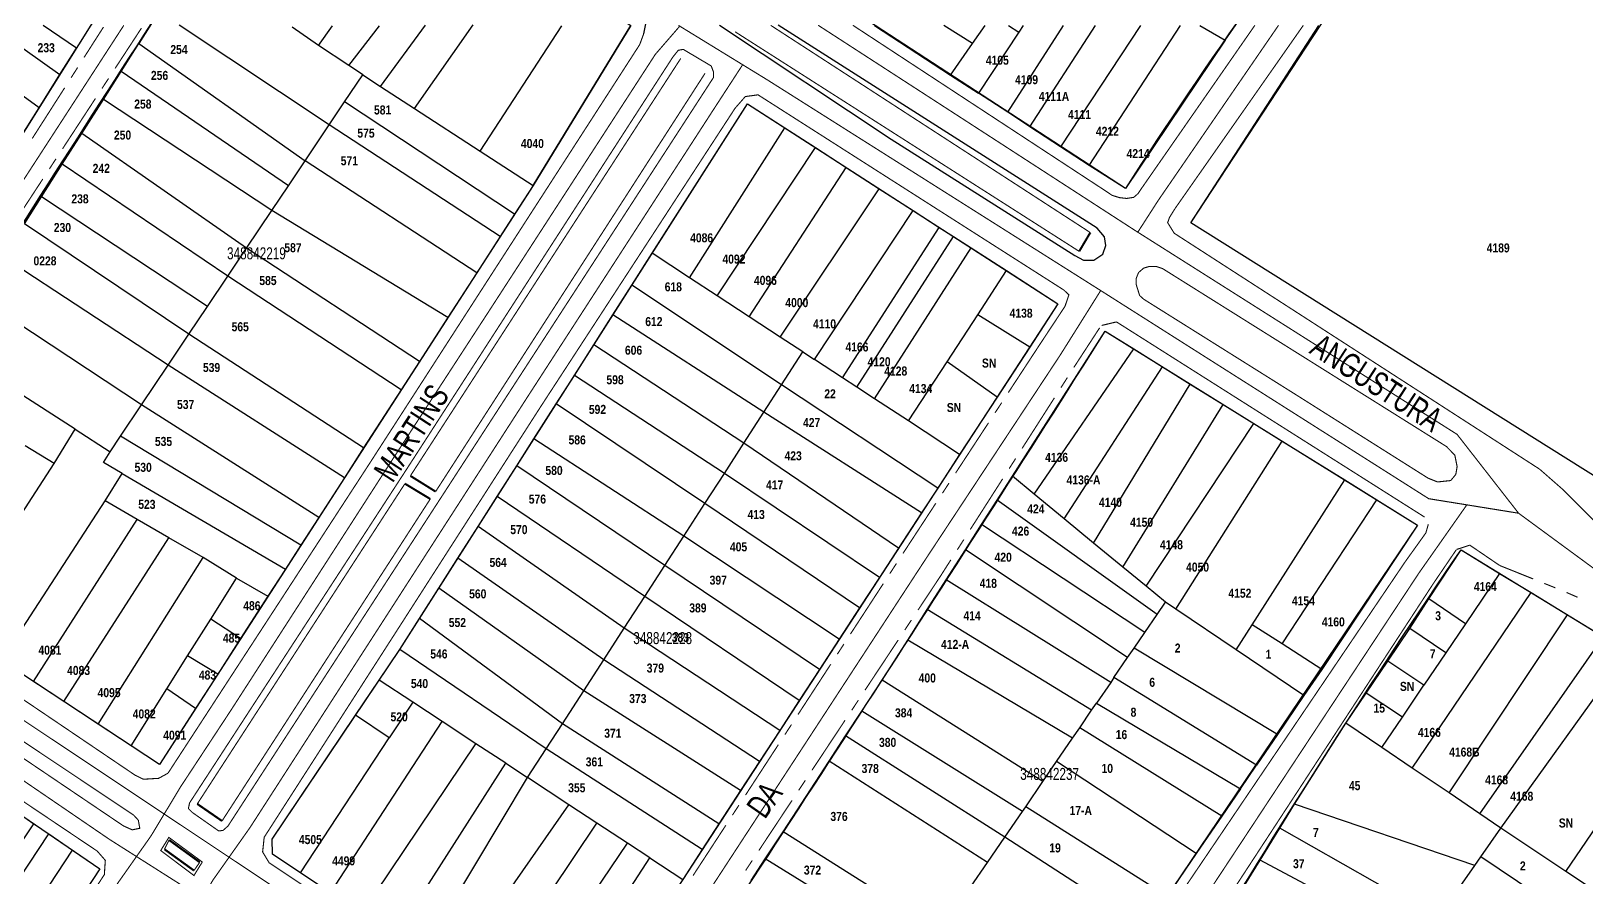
# Model space of a CAD drawing. Extents: x 203136 to 205923, y 4839890 to 4842982.
# Drawn here: x 205261.9 to 205520.8, y 4840907.6 to 4841048.4 of the extents above; entities that cross this region are included whole.
import ezdxf
from ezdxf.enums import TextEntityAlignment as Align

# ---------------------------------------------------------------- set-up
doc = ezdxf.new("R2010")
doc.units = 0
doc.header["$LTSCALE"] = 1.5
doc.header["$MEASUREMENT"] = 0
doc.linetypes.add('TRACO_13', pattern=[8, 5, -1, 1, -1])
doc.linetypes.add('TRACO_25', pattern=[8, 3, -1, 1, -1, 1, -1])
for name, color, linetype in [('CD_MALHA_LOTES', 40, 'CONTINUOUS'), ('CD_TXT_QUADRA', 7, 'CONTINUOUS'), ('HD-CANAIS', 7, 'CONTINUOUS'), ('RU-QUADRAS', 210, 'CONTINUOUS'), ('SV-EIXO-RUA-N-PAV', 6, 'CONTINUOUS'), ('SV-EIXO-RUA-PAV', 20, 'CONTINUOUS'), ('SV-PONTE-BUEIRO', 249, 'CONTINUOUS'), ('SV-RUA-NAO-PAV-S-GUIA-C-GUIA', 7, 'CONTINUOUS'), ('SV-RUA-PAVIM-S-GUIA-C-GUIA', 7, 'CONTINUOUS'), ('SV-TXT-RUA-N-PAV-S-GUIA-C-GUIA', 7, 'CONTINUOUS'), ('SV-TXT-RUA-PAV-S-GUIA-C-GUIA', 7, 'CONTINUOUS'), ('Th_NmrPort', 1, 'CONTINUOUS')]:
    doc.layers.add(name, color=color, linetype=linetype)
doc.styles.add('ARIAL', font='ARIAL.TTF')
doc.styles.get("Standard").update_dxf_attribs({"font": 'swisscbo.ttf'})

msp = doc.modelspace()

# ---------------------------------------------------------------- linework, layer by layer
at = {"layer": 'CD_MALHA_LOTES', "linetype": 'Continuous'}
for p, q in [((205460.72, 4841046.85), (205464.72, 4841052.69)), ((205283.28, 4841051.73), (205279.82, 4841046.32)), ((205345.47, 4841022.66), (205361.76, 4841049.33))]:
    msp.add_line(p, q, dxfattribs=at)
at = {"layer": 'CD_MALHA_LOTES', "linetype": 'Continuous', "flags": 128}
for points in [[(205263.21, 4841035.59), (205244.35, 4841049.31)], [(205255.09, 4841049.37), (205266.68, 4841041.13)], [(205269.45, 4841045.55), (205263.88, 4841049.31)], [(205311.51, 4841032.75), (205286.54, 4841049.37)], [(205309.76, 4841046), (205305.333632, 4841049.059967)], [(205309.76, 4841046), (205312.06, 4841049.28)], [(205314.77, 4841042.67), (205319.91, 4841049.28)], [(205320.07, 4841039.18), (205327.56, 4841049.37)], [(205325.72, 4841035.51), (205335.47, 4841049.44)], [(205336.67, 4841028.38), (205350.24, 4841049.28)], [(205402.31, 4841049.33), (205414.99, 4841041.06)], [(205418.61, 4841046.29), (205413.83, 4841049.33)], [(205418.61, 4841046.29), (205420.72, 4841049.33)], [(205426.34, 4841048.21), (205419.65, 4841038.02)], [(205424.5, 4841034.86), (205433.8, 4841049.31)], [(205424.64, 4841049.33), (205426.34, 4841048.21)], [(205427.07, 4841049.33), (205426.34, 4841048.21)], [(205428.2, 4841032.44), (205439.12, 4841049.33)], [(205446.6, 4841049.33), (205433.28, 4841029.13)], [(205438.04, 4841026.02), (205453.28, 4841049.33)], [(205533.97, 4840966.91), (205454.99, 4841016.44), (205476.3, 4841049.33)], [(205456.48, 4841049.33), (205460.72, 4841046.85)], [(205266.68, 4841041.13), (205269.45, 4841045.55)], [(205276.87, 4841041.66), (205279.82, 4841046.32)], [(205279.82, 4841046.32), (205307.52, 4841026.8)], [(205314.77, 4841042.67), (205309.76, 4841046)], [(205414.99, 4841041.06), (205418.61, 4841046.29)], [(205460.72, 4841046.85), (205444.08, 4841022.16)], [(205314.91, 4841042.57), (205314.77, 4841042.67)], [(205317.11, 4841041.11), (205314.91, 4841042.57)], [(205263.21, 4841035.59), (205266.68, 4841041.13)], [(205273.92, 4841037), (205276.87, 4841041.66)], [(205304.72, 4841022.62), (205276.87, 4841041.66)], [(205314.07, 4841036.58), (205317.11, 4841041.11)], [(205317.11, 4841041.11), (205320.07, 4841039.18)], [(205414.99, 4841041.06), (205419.65, 4841038.02)], [(205320.07, 4841039.18), (205325.72, 4841035.51)], [(205424.5, 4841034.86), (205419.65, 4841038.02)], [(205260.14, 4841030.69), (205263.21, 4841035.59)], [(205270.32, 4841031.32), (205273.92, 4841037)], [(205301.98, 4841018.52), (205273.92, 4841037)], [(205311.51, 4841032.75), (205314.07, 4841036.58)], [(205342.4, 4841017.9), (205314.07, 4841036.58)], [(205325.72, 4841035.51), (205336.67, 4841028.38)], [(205365.3, 4841011.41), (205381.15, 4841036.28)], [(205381.15, 4841036.28), (205387.38, 4841032.27)], [(205428.2, 4841032.44), (205424.5, 4841034.86)], [(205307.52, 4841026.8), (205311.51, 4841032.75)], [(205340, 4841014.19), (205311.51, 4841032.75)], [(205371.53, 4841007.32), (205387.38, 4841032.27)], [(205387.38, 4841032.27), (205392.47, 4841028.99)], [(205433.28, 4841029.13), (205428.2, 4841032.44)], [(205267.08, 4841026.2), (205270.32, 4841031.32)], [(205297.78, 4841012.26), (205270.32, 4841031.32)], [(205304.72, 4841022.62), (205307.52, 4841026.8)], [(205336.09, 4841008.13), (205307.52, 4841026.8)], [(205336.67, 4841028.38), (205345.47, 4841022.66)], [(205376.1, 4841004.33), (205392.47, 4841028.99)], [(205392.47, 4841028.99), (205397.62, 4841025.67)], [(205438.04, 4841026.02), (205433.28, 4841029.13)], [(205263.65, 4841020.79), (205267.08, 4841026.2)], [(205294.67, 4841007.61), (205267.08, 4841026.2)], [(205381.46, 4841000.82), (205397.62, 4841025.67)], [(205397.62, 4841025.67), (205403.11, 4841022.13)], [(205444.08, 4841022.16), (205438.04, 4841026.02)], [(205301.98, 4841018.52), (205304.72, 4841022.62)], [(205345.47, 4841022.66), (205342.4, 4841017.9)], [(205386.61, 4840997.45), (205403.11, 4841022.13)], [(205403.11, 4841022.13), (205408.75, 4841018.5)], [(205260.82, 4841016.32), (205263.65, 4841020.79)], [(205291.25, 4841002.51), (205263.65, 4841020.79)], [(205297.78, 4841012.26), (205301.98, 4841018.52)], [(205331.3, 4841000.72), (205301.98, 4841018.52)], [(205342.4, 4841017.9), (205340, 4841014.19)], [(205392.33, 4840993.71), (205408.75, 4841018.5)], [(205408.75, 4841018.5), (205413.09, 4841015.7)], [(205288.18, 4840997.92), (205260.82, 4841016.32)], [(205340, 4841014.19), (205336.09, 4841008.13)], [(205396.99, 4840990.66), (205413.09, 4841015.7)], [(205399.35, 4840989.11), (205415.46, 4841014.18)], [(205413.09, 4841015.7), (205415.46, 4841014.18)], [(205415.46, 4841014.18), (205418.39, 4841012.29)], [(205294.67, 4841007.61), (205297.78, 4841012.26)], [(205326.57, 4840993.39), (205297.78, 4841012.26)], [(205361.9, 4841006.06), (205365.3, 4841011.41)], [(205371.53, 4841007.32), (205365.3, 4841011.41)], [(205402.32, 4840987.17), (205418.39, 4841012.29)], [(205418.39, 4841012.29), (205424.28, 4841008.5)], [(205284.71, 4840992.74), (205257.29, 4841010.74)], [(205291.25, 4841002.51), (205294.67, 4841007.61)], [(205323.53, 4840988.68), (205294.67, 4841007.61)], [(205336.09, 4841008.13), (205331.3, 4841000.72)], [(205376.1, 4841004.33), (205371.53, 4841007.32)], [(205419.5, 4841001.17), (205424.28, 4841008.5)], [(205424.28, 4841008.5), (205432.85, 4841002.98)], [(205280.29, 4840986.14), (205253.07, 4841004.08)], [(205358.76, 4841001.14), (205361.9, 4841006.06)], [(205386.85, 4840989.5), (205361.9, 4841006.06)], [(205381.46, 4841000.82), (205376.1, 4841004.33)], [(205288.18, 4840997.92), (205291.25, 4841002.51)], [(205355.6, 4840996.18), (205358.76, 4841001.14)], [(205383.9, 4840984.94), (205358.76, 4841001.14)], [(205414.39, 4840993.34), (205419.5, 4841001.17)], [(205428.15, 4840995.77), (205419.5, 4841001.17)], [(205432.85, 4841002.98), (205428.15, 4840995.77)], [(205331.3, 4841000.72), (205326.57, 4840993.39)], [(205386.61, 4840997.45), (205381.46, 4841000.82)], [(205425.29, 4840974.28), (205440.74, 4840998.43)], [(205440.74, 4840998.43), (205445.51, 4840995.46)], [(205269.22, 4840982.11), (205247.85, 4840995.84)], [(205284.71, 4840992.74), (205288.18, 4840997.92)], [(205317.26, 4840978.98), (205288.18, 4840997.92)], [(205352.34, 4840991.07), (205355.6, 4840996.18)], [(205380.58, 4840979.8), (205355.6, 4840996.18)], [(205390.39, 4840994.97), (205386.61, 4840997.45)], [(205428.15, 4840995.77), (205422.71, 4840987.44)], [(205326.57, 4840993.39), (205323.53, 4840988.68)], [(205386.85, 4840989.5), (205390.39, 4840994.97)], [(205390.39, 4840994.97), (205392.33, 4840993.71)], [(205396.99, 4840990.66), (205392.33, 4840993.71)], [(205407.96, 4840983.48), (205414.39, 4840993.34)], [(205422.71, 4840987.44), (205414.39, 4840993.34)], [(205428.88, 4840971.32), (205445.51, 4840995.46)], [(205445.51, 4840995.46), (205450.25, 4840992.51)], [(205280.29, 4840986.14), (205284.71, 4840992.74)], [(205314.05, 4840974), (205284.71, 4840992.74)], [(205349.32, 4840986.32), (205352.34, 4840991.07)], [(205377.31, 4840974.74), (205352.34, 4840991.07)], [(205399.35, 4840989.11), (205396.99, 4840990.66)], [(205433.88, 4840967.21), (205450.25, 4840992.51)], [(205450.25, 4840992.51), (205454.89, 4840989.63)], [(205323.53, 4840988.68), (205317.26, 4840978.98)], [(205383.9, 4840984.94), (205386.85, 4840989.5)], [(205412.85, 4840972.32), (205386.85, 4840989.5)], [(205402.32, 4840987.17), (205399.35, 4840989.11)], [(205438.79, 4840963.16), (205454.89, 4840989.63)], [(205454.89, 4840989.63), (205460.34, 4840986.24)], [(205276.8, 4840980.93), (205280.29, 4840986.14)], [(205309.78, 4840967.39), (205280.29, 4840986.14)], [(205345.6, 4840980.48), (205349.32, 4840986.32)], [(205374.08, 4840969.75), (205349.32, 4840986.32)], [(205407.96, 4840983.48), (205402.32, 4840987.17)], [(205422.71, 4840987.44), (205416.48, 4840977.89)], [(205443.67, 4840959.14), (205460.34, 4840986.24)], [(205460.34, 4840986.24), (205465.44, 4840983.07)], [(205380.58, 4840979.8), (205383.9, 4840984.94)], [(205410.14, 4840968.17), (205383.9, 4840984.94)], [(205416.48, 4840977.89), (205407.96, 4840983.48)], [(205447.53, 4840955.97), (205465.44, 4840983.07)], [(205465.44, 4840983.07), (205470.2, 4840980.12)], [(205265.73, 4840976.4), (205269.22, 4840982.11)], [(205269.22, 4840982.11), (205275.07, 4840978.35)], [(205275.07, 4840978.35), (205276.8, 4840980.93)], [(205306.82, 4840962.81), (205276.8, 4840980.93)], [(205342.76, 4840976.03), (205345.6, 4840980.48)], [(205370.54, 4840964.28), (205345.6, 4840980.48)], [(205265.73, 4840976.4), (205260.9, 4840979.34)], [(205273.93, 4840976.59), (205275.07, 4840978.35)], [(205317.26, 4840978.98), (205314.05, 4840974)], [(205377.31, 4840974.74), (205380.58, 4840979.8)], [(205406.31, 4840962.29), (205380.58, 4840979.8)], [(205416.48, 4840977.89), (205412.85, 4840972.32)], [(205452.5, 4840952.13), (205470.2, 4840980.12)], [(205470.2, 4840980.12), (205480.59, 4840973.66)], [(205248.2, 4840949.36), (205265.73, 4840976.4)], [(205277.04, 4840974.76), (205273.93, 4840976.59)], [(205339.5, 4840970.9), (205342.76, 4840976.03)], [(205367.41, 4840959.44), (205342.76, 4840976.03)], [(205274.25, 4840970.2), (205277.04, 4840974.76)], [(205277.04, 4840974.76), (205304.23, 4840958.79)], [(205314.05, 4840974), (205309.78, 4840967.39)], [(205374.08, 4840969.75), (205377.31, 4840974.74)], [(205403.14, 4840957.44), (205377.31, 4840974.74)], [(205422.74, 4840970.29), (205425.29, 4840974.28)], [(205428.88, 4840971.32), (205425.29, 4840974.28)], [(205465.17, 4840949.56), (205480.59, 4840973.66)], [(205480.59, 4840973.66), (205485.92, 4840970.34)], [(205256.94, 4840943.61), (205274.25, 4840970.2)], [(205279.56, 4840967.07), (205274.25, 4840970.2)], [(205336.32, 4840965.91), (205339.5, 4840970.9)], [(205364.07, 4840954.28), (205339.5, 4840970.9)], [(205412.85, 4840972.32), (205410.14, 4840968.17)], [(205420.13, 4840966.22), (205422.74, 4840970.29)], [(205449.38, 4840951.27), (205422.74, 4840970.29)], [(205433.88, 4840967.21), (205428.88, 4840971.32)], [(205470.17, 4840946.36), (205485.92, 4840970.34)], [(205485.92, 4840970.34), (205492.7, 4840966.13)], [(205309.78, 4840967.39), (205306.82, 4840962.81)], [(205370.54, 4840964.28), (205374.08, 4840969.75)], [(205399.82, 4840952.35), (205374.08, 4840969.75)], [(205410.14, 4840968.17), (205406.31, 4840962.29)], [(205262.28, 4840940.1), (205279.56, 4840967.07)], [(205284.85, 4840964.03), (205279.56, 4840967.07)], [(205332.95, 4840960.63), (205336.32, 4840965.91)], [(205360.63, 4840948.96), (205336.32, 4840965.91)], [(205417.45, 4840962.02), (205420.13, 4840966.22)], [(205447.31, 4840948.25), (205420.13, 4840966.22)], [(205438.79, 4840963.16), (205433.88, 4840967.21)], [(205492.7, 4840966.13), (205476.77, 4840942.12)], [(205267.33, 4840936.78), (205284.85, 4840964.03)], [(205290.56, 4840960.75), (205284.85, 4840964.03)], [(205306.82, 4840962.81), (205304.23, 4840958.79)], [(205367.41, 4840959.44), (205370.54, 4840964.28)], [(205396.45, 4840947.18), (205370.54, 4840964.28)], [(205406.31, 4840962.29), (205403.14, 4840957.44)], [(205443.67, 4840959.14), (205438.79, 4840963.16)], [(205273.06, 4840933.01), (205290.56, 4840960.75)], [(205296.09, 4840957.32), (205290.56, 4840960.75)], [(205329.76, 4840955.62), (205332.95, 4840960.63)], [(205357.25, 4840943.74), (205332.95, 4840960.63)], [(205414.27, 4840957.04), (205417.45, 4840962.02)], [(205444.46, 4840944.08), (205417.45, 4840962.02)], [(205494.6, 4840953.86), (205499.97, 4840962.01)], [(205499.97, 4840962.01), (205506.36, 4840958.11)], [(205291.8, 4840950.5), (205296.09, 4840957.32)], [(205296.09, 4840957.32), (205301.32, 4840954.29)], [(205304.23, 4840958.79), (205301.32, 4840954.29)], [(205364.07, 4840954.28), (205367.41, 4840959.44)], [(205393.13, 4840942.09), (205367.41, 4840959.44)], [(205403.14, 4840957.44), (205399.82, 4840952.35)], [(205411.09, 4840952.07), (205414.27, 4840957.04)], [(205441.64, 4840939.96), (205414.27, 4840957.04)], [(205447.53, 4840955.97), (205443.67, 4840959.14)], [(205506.36, 4840958.11), (205500.7, 4840949.73)], [(205506.36, 4840958.11), (205511.63, 4840954.9)], [(205326.58, 4840950.62), (205329.76, 4840955.62)], [(205353.89, 4840938.55), (205329.76, 4840955.62)], [(205450.77, 4840953.3), (205447.53, 4840955.97)], [(205491.85, 4840925.7), (205511.63, 4840954.9)], [(205511.63, 4840954.9), (205517.69, 4840951.2)], [(205301.32, 4840954.29), (205296.78, 4840947.25)], [(205360.63, 4840948.96), (205364.07, 4840954.28)], [(205389.77, 4840936.94), (205364.07, 4840954.28)], [(205399.82, 4840952.35), (205396.45, 4840947.18)], [(205407.84, 4840947.01), (205411.09, 4840952.07)], [(205438.46, 4840935.31), (205411.09, 4840952.07)], [(205449.38, 4840951.27), (205450.77, 4840953.3)], [(205452.5, 4840952.13), (205450.77, 4840953.3)], [(205462.5, 4840945.38), (205452.5, 4840952.13)], [(205491.42, 4840948.93), (205494.6, 4840953.86)], [(205500.7, 4840949.73), (205494.6, 4840953.86)], [(205287.95, 4840944.38), (205291.8, 4840950.5)], [(205296.78, 4840947.25), (205291.8, 4840950.5)], [(205323.28, 4840945.44), (205326.58, 4840950.62)], [(205350.36, 4840933.09), (205326.58, 4840950.62)], [(205447.31, 4840948.25), (205449.38, 4840951.27)], [(205462.5, 4840945.38), (205465.17, 4840949.56)], [(205470.17, 4840946.36), (205465.17, 4840949.56)], [(205500.7, 4840949.73), (205497.44, 4840944.89)], [(205497.96, 4840921.55), (205517.69, 4840951.2)], [(205517.69, 4840951.2), (205523.7, 4840947.54)], [(205296.78, 4840947.25), (205292.96, 4840941.35)], [(205357.25, 4840943.74), (205360.63, 4840948.96)], [(205386.54, 4840931.97), (205360.63, 4840948.96)], [(205396.45, 4840947.18), (205393.13, 4840942.09)], [(205403.59, 4840940.35), (205407.84, 4840947.01)], [(205435.28, 4840930.66), (205407.84, 4840947.01)], [(205445.54, 4840945.66), (205447.31, 4840948.25)], [(205487.77, 4840943.5), (205491.42, 4840948.93)], [(205497.44, 4840944.89), (205491.42, 4840948.93)], [(205503.07, 4840918.08), (205523.7, 4840947.54)], [(205284.48, 4840938.87), (205287.95, 4840944.38)], [(205292.96, 4840941.35), (205287.95, 4840944.38)], [(205319.83, 4840940.32), (205323.28, 4840945.44)], [(205347.64, 4840928.88), (205323.28, 4840945.44)], [(205442.18, 4840940.75), (205444.46, 4840944.08)], [(205444.46, 4840944.08), (205445.54, 4840945.66)], [(205469.38, 4840931.27), (205445.54, 4840945.66)], [(205473.79, 4840937.76), (205462.5, 4840945.38)], [(205476.77, 4840942.12), (205470.17, 4840946.36)], [(205497.44, 4840944.89), (205493.79, 4840939.49)], [(205506.58, 4840915.7), (205527.72, 4840945.09)], [(205262.28, 4840940.1), (205256.94, 4840943.61)], [(205353.89, 4840938.55), (205357.25, 4840943.74)], [(205383.17, 4840926.8), (205357.25, 4840943.74)], [(205393.13, 4840942.09), (205389.77, 4840936.94)], [(205476.77, 4840942.12), (205473.79, 4840937.76)], [(205484.17, 4840938.14), (205487.77, 4840943.5)], [(205493.79, 4840939.49), (205487.77, 4840943.5)], [(205267.33, 4840936.78), (205262.28, 4840940.1)], [(205278.53, 4840929.41), (205284.48, 4840938.87)], [(205289.28, 4840935.64), (205284.48, 4840938.87)], [(205292.96, 4840941.35), (205289.28, 4840935.64)], [(205315.92, 4840934.49), (205319.83, 4840940.32)], [(205325.42, 4840936.65), (205319.83, 4840940.32)], [(205400.21, 4840935.19), (205403.59, 4840940.35)], [(205430.34, 4840923.44), (205403.59, 4840940.35)], [(205441.64, 4840939.96), (205439.29, 4840936.53)], [(205442.18, 4840940.75), (205441.64, 4840939.96)], [(205465.91, 4840926.18), (205442.18, 4840940.75)], [(205490.21, 4840934.19), (205493.79, 4840939.49)], [(205517.43, 4840908.48), (205538.06, 4840938.78)], [(205273.06, 4840933.01), (205267.33, 4840936.78)], [(205325.42, 4840936.65), (205321.52, 4840930.71)], [(205330.33, 4840933.43), (205325.42, 4840936.65)], [(205350.36, 4840933.09), (205353.89, 4840938.55)], [(205380.02, 4840921.97), (205353.89, 4840938.55)], [(205389.77, 4840936.94), (205386.54, 4840931.97)], [(205438.46, 4840935.31), (205439.29, 4840936.53)], [(205439.29, 4840936.53), (205463.22, 4840922.24)], [(205473.79, 4840937.76), (205469.38, 4840931.27)], [(205480.8, 4840933.2), (205484.17, 4840938.14)], [(205490.21, 4840934.19), (205484.17, 4840938.14)], [(205289.28, 4840935.64), (205283.25, 4840926.31)], [(205302.04, 4840913.84), (205315.92, 4840934.49)], [(205321.52, 4840930.71), (205315.92, 4840934.49)], [(205397.5, 4840931.05), (205400.21, 4840935.19)], [(205426.95, 4840918.47), (205400.21, 4840935.19)], [(205436.47, 4840932.41), (205438.46, 4840935.31)], [(205486.79, 4840929.13), (205490.21, 4840934.19)], [(205278.53, 4840929.41), (205273.06, 4840933.01)], [(205311.75, 4840904.95), (205330.33, 4840933.43)], [(205335.92, 4840929.76), (205330.33, 4840933.43)], [(205347.64, 4840928.88), (205350.36, 4840933.09)], [(205376.4, 4840916.4), (205350.36, 4840933.09)], [(205386.54, 4840931.97), (205383.17, 4840926.8)], [(205394.77, 4840926.87), (205397.5, 4840931.05)], [(205424.02, 4840914.2), (205397.5, 4840931.05)], [(205435.28, 4840930.66), (205436.47, 4840932.41)], [(205460.14, 4840917.71), (205436.47, 4840932.41)], [(205469.38, 4840931.27), (205465.91, 4840926.18)], [(205472.22, 4840919.67), (205480.8, 4840933.2)], [(205486.79, 4840929.13), (205480.8, 4840933.2)], [(205283.25, 4840926.31), (205278.53, 4840929.41)], [(205306.76, 4840908.25), (205321.52, 4840930.71)], [(205316.96, 4840901.51), (205335.92, 4840929.76)], [(205340.91, 4840926.49), (205335.92, 4840929.76)], [(205344.55, 4840924.11), (205347.64, 4840928.88)], [(205373.62, 4840912.14), (205347.64, 4840928.88)], [(205432.62, 4840926.77), (205435.28, 4840930.66)], [(205491.85, 4840925.7), (205486.79, 4840929.13)], [(205322.57, 4840897.79), (205340.91, 4840926.49)], [(205340.91, 4840926.49), (205344.55, 4840924.11)], [(205383.17, 4840926.8), (205380.02, 4840921.97)], [(205387.08, 4840915.11), (205394.77, 4840926.87)], [(205421.13, 4840909.97), (205394.77, 4840926.87)], [(205430.34, 4840923.44), (205432.62, 4840926.77)], [(205455.88, 4840911.47), (205432.62, 4840926.77)], [(205463.22, 4840922.24), (205465.91, 4840926.18)], [(205326.99, 4840894.83), (205344.55, 4840924.11)], [(205351.43, 4840919.59), (205344.55, 4840924.11)], [(205427.49, 4840919.27), (205430.34, 4840923.44)], [(205497.96, 4840921.55), (205491.85, 4840925.7)], [(205380.02, 4840921.97), (205376.4, 4840916.4)], [(205463.22, 4840922.24), (205460.14, 4840917.71)], [(205503.07, 4840918.08), (205497.96, 4840921.55)], [(205259.38, 4840918.45), (205262.37, 4840916.41)], [(205331.9, 4840891.54), (205351.43, 4840919.59)], [(205356.07, 4840916.55), (205351.43, 4840919.59)], [(205424.02, 4840914.2), (205426.95, 4840918.47)], [(205426.95, 4840918.47), (205427.49, 4840919.27)], [(205451.06, 4840904.39), (205427.49, 4840919.27)], [(205469.77, 4840915.67), (205472.22, 4840919.67)], [(205502.25, 4840909.47), (205472.22, 4840919.67)], [(205506.58, 4840915.7), (205503.07, 4840918.08)], [(205246.21, 4840892.33), (205262.37, 4840916.41)], [(205262.37, 4840916.41), (205264.82, 4840914.73)], [(205337.02, 4840888.1), (205356.07, 4840916.55)], [(205361.18, 4840913.2), (205356.07, 4840916.55)], [(205376.4, 4840916.4), (205373.62, 4840912.14)], [(205460.14, 4840917.71), (205455.88, 4840911.47)], [(205466.5, 4840910.35), (205469.77, 4840915.67)], [(205496.18, 4840900.74), (205469.77, 4840915.67)], [(205503.27, 4840910.95), (205506.58, 4840915.7)], [(205517.43, 4840908.48), (205506.58, 4840915.7)], [(205251.78, 4840895.06), (205264.82, 4840914.73)], [(205264.82, 4840914.73), (205268.79, 4840912.02)], [(205302.06, 4840911.36), (205302.04, 4840913.84)], [(205341.99, 4840884.77), (205361.18, 4840913.2)], [(205364.93, 4840910.74), (205361.18, 4840913.2)], [(205384.11, 4840910.58), (205387.08, 4840915.11)], [(205413.31, 4840898.54), (205387.08, 4840915.11)], [(205421.13, 4840909.97), (205424.02, 4840914.2)], [(205447.42, 4840899.04), (205424.02, 4840914.2)], [(205255.99, 4840892.63), (205268.79, 4840912.02)], [(205268.79, 4840912.02), (205273.31, 4840908.94)], [(205306.76, 4840908.25), (205302.06, 4840911.36)], [(205346.22, 4840881.93), (205364.93, 4840910.74)], [(205364.93, 4840910.74), (205370.38, 4840907.17)], [(205373.62, 4840912.14), (205370.38, 4840907.17)], [(205381.76, 4840906.98), (205384.11, 4840910.58)], [(205410.42, 4840894.31), (205384.11, 4840910.58)], [(205455.88, 4840911.47), (205451.06, 4840904.39)], [(205463.21, 4840904.99), (205466.5, 4840910.35)], [(205493.04, 4840896.21), (205466.5, 4840910.35)], [(205502.25, 4840909.47), (205503.27, 4840910.95)], [(205527.84, 4840894.37), (205503.27, 4840910.95)], [(205273.31, 4840908.94), (205260.8, 4840889.85)], [(205311.75, 4840904.95), (205306.76, 4840908.25)], [(205418.32, 4840905.87), (205421.13, 4840909.97)], [(205499.81, 4840905.96), (205502.25, 4840909.47)], [(205522.68, 4840904.98), (205517.43, 4840908.48)]]:
    msp.add_lwpolyline(points, dxfattribs=at)
at = {"layer": 'HD-CANAIS', "linetype": 'Continuous', "const_width": 0.18}
for points in [[(205436.39, 4841011.71), (205379.11, 4841048.26)], [(205385.03, 4841049.34), (205438.24, 4841014.84)], [(205370.06, 4841043.84), (205325.04, 4840974.34)], [(205329.24, 4840971.72), (205374.09, 4841041.34)], [(205324.13, 4840973.04), (205289.56, 4840919.73)], [(205293.68, 4840916.89), (205328.35, 4840970.49)], [(205284.87, 4840913.72), (205284.09, 4840912.19)], [(205289.97, 4840910.02), (205289.01, 4840908.64)]]:
    msp.add_lwpolyline(points, dxfattribs=at)
at = {"layer": 'RU-QUADRAS', "color": 6, "linetype": 'Continuous'}
for points in [[(205387.02, 4841059.4), (205387, 4841060.47), (205411.89, 4841101.52, -0.0483845513), (205418.77, 4841122.66), (205418.08, 4841123.06), (205451.32, 4841189.64), (205472.57, 4841178.64), (205473.82, 4841181.36), (205479.13, 4841178.59), (205478.02, 4841176.26), (205496.99, 4841165.38), (205518.26, 4841150.38), (205524.3, 4841144.64), (205505.74, 4841113.81), (205506.93, 4841113.08), (205488.2, 4841084.32, 0.0230305017), (205444.08, 4841022.16)], [(205227.17, 4840963.2, -0.0077699788), (205305.73, 4841085.96), (205361.76, 4841049.33), (205345.47, 4841022.66), (205283.25, 4840926.31)], [(205360.51, 4840874.49, 0.0051041595), (205440.74, 4840998.43), (205492.7, 4840966.13), (205447.42, 4840899.04), (205409.48, 4840841.04)], [(205417.8, 4840835.64), (205457.06, 4840895, -0.0155347643), (205499.97, 4840962.01), (205551.5, 4840930.59), (205468.06, 4840803.09)]]:
    msp.add_lwpolyline(points, format="xyb", close=True, dxfattribs=at)
msp.add_lwpolyline([(205636.4, 4841062.54), (205635.57, 4841048.06), (205632.61, 4841048.27), (205630.57, 4841031.57), (205634.35, 4841031.25), (205630.88, 4841015.25), (205626.74, 4841014.97), (205623.47, 4840994.43), (205618.74, 4840995.38), (205617.18, 4840982.16), (205623.79, 4840980.47), (205621.42, 4840953.9), (205618.47, 4840954.52), (205617.95, 4840949.21), (205620.63, 4840948.22), (205615.11, 4840912.9), (205595.53, 4840921.69), (205531.29, 4840962.18), (205533.97, 4840966.91), (205454.99, 4841016.44), (205530.51, 4841131.57)], dxfattribs=at)
for points in [[(205158.8, 4841006.75), (205240.72, 4841129.24), (205298.98, 4841090.95), (205271.82, 4841049.34), (205219.71, 4840966.33)], [(205302.06, 4840911.36), (205302.04, 4840913.84), (205323.28, 4840945.44), (205381.15, 4841036.28), (205432.85, 4841002.98), (205370.38, 4840907.17), (205351.06, 4840878.68)], [(205136.87, 4840828.05), (205215.5, 4840948.42), (205273.31, 4840908.94), (205194.22, 4840788.23)]]:
    msp.add_lwpolyline(points, close=True, dxfattribs=at)
at = {"layer": 'SV-EIXO-RUA-N-PAV', "const_width": 0.18}
for points in [[(205277.33, 4841049.34), (205260.379033, 4841023.207234), (205256.062729, 4841016.095142), (205231.243982, 4840976.70887), (205220.618578, 4840960.299209)], [(205469.58, 4841049.34), (205449.553175, 4841020.197918), (205446.147212, 4841014.904454)], [(205433.260072, 4840994.491023), (205410.708348, 4840960.301368), (205374.242832, 4840904.439301), (205356.242833, 4840877.387577), (205346.466971, 4840859.439302), (205339.122143, 4840847.904819), (205320.294558, 4840819.508269), (205305.501455, 4840796.542752), (205267.587663, 4840739.232409), (205257.087663, 4840723.24965), (205217.311802, 4840662.111721), (205202.311802, 4840640.025515), (205187.725596, 4840619.180688), (205172.77732, 4840594.922068), (205171.122148, 4840592.439309)], [(205509.544238, 4840968.12318), (205534.267943, 4840949.963798), (205554.531772, 4840935.186914), (205567.129506, 4840926.053557), (205589.070561, 4840911.671143), (205596.576711, 4840908.521709), (205607.179805, 4840904.84737), (205615.921315, 4840901.743076)], [(205492.956923, 4840958.170791), (205416.388914, 4840842.089781), (205405.441095, 4840825.325933), (205345.22809, 4840732.953709), (205320.595497, 4840693.267865), (205290.488994, 4840649.134469), (205268.926988, 4840616.247819), (205232.695881, 4840561.511577), (205228.223273, 4840555.393768), (205225.488617, 4840551.285055), (205222.177172, 4840546.0257), (205185.361693, 4840489.731131), (205181.660666, 4840486.030104), (205179.712757, 4840485.640522), (205176.303916, 4840487.978013), (205127.898378, 4840523.040375), (205107.347938, 4840537.844483), (205073.927448, 4840560.525559), (205068.486496, 4840564.370108)]]:
    msp.add_lwpolyline(points, dxfattribs=at)
at = {"layer": 'SV-EIXO-RUA-PAV', "const_width": 0.18}
for points in [[(205369.826503, 4841049.127689), (205365.827692, 4841044.515207), (205338.221709, 4841001.914817), (205321.251294, 4840975.819898), (205295.156376, 4840935.311751), (205286.787404, 4840922.58394), (205281.847386, 4840914.389322), (205276.035601, 4840906.136586), (205254.648229, 4840872.428228), (205238.491464, 4840847.844374), (205214.488788, 4840811.172005), (205197.518374, 4840785.193322), (205186.301627, 4840769.443383), (205152.360797, 4840717.660371), (205145.386654, 4840707.37351), (205106.389571, 4840648.325765), (205096.3933, 4840631.239115), (205058.907281, 4840576.143385), (205053.560438, 4840567.658178), (205018.864076, 4840515.700812), (205006.078147, 4840495.998858), (204970.335664, 4840438.869003), (204964.291407, 4840428.582142), (204952.667835, 4840410.914313)], [(205073.2, 4841049.34), (205085.533573, 4841041.12189), (205113.253451, 4841022.473973), (205150.099903, 4840997.683263), (205155.938438, 4840994.087555), (205183.274152, 4840975.629794), (205209.515317, 4840957.825041), (205220.698467, 4840950.860097), (205274.920673, 4840913.840876), (205295.037468, 4840901.068308), (205349.800796, 4840864.271392), (205406.557957, 4840826.588268), (205464.274, 4840788.350391), (205470.500627, 4840784.518621), (205522.149701, 4840749.633543), (205622.893335, 4840682.577559), (205628.902636, 4840678.588572)], [(205087.63, 4841049.34), (205153.018287, 4841006.021505), (205220.207978, 4840960.57178), (205354.030769, 4840871.451915), (205468.265428, 4840795.215647), (205526.988437, 4840756.29116), (205626.725105, 4840689.602471), (205635.953783, 4840683.383352)], [(205369.663471, 4841049.33899), (205384.541642, 4841040.214486), (205439.916605, 4841005.222525), (205494.587474, 4840970.538856), (205509.544238, 4840968.12318)], [(205392.95, 4841049.34), (205445.690578, 4841015.193571), (205499.303374, 4840981.248794), (205509.544238, 4840968.12318)], [(205380.35943, 4841042.779358), (205376.151673, 4841036.309987), (205344.740815, 4840987.792747), (205298.361873, 4840915.827965), (205292.168183, 4840907.053571), (205286.564368, 4840897.468098), (205250.065836, 4840841.503682), (205208.110958, 4840777.05981), (205197.050797, 4840759.953428), (205155.538326, 4840696.541837), (205117.63884, 4840638.807796), (205106.726148, 4840622.954899), (205070.080148, 4840566.843015), (205065.803552, 4840560.206918), (205032.033193, 4840508.519098), (205021.046767, 4840491.928857)], [(205439.97237, 4841005.187147), (205433.260072, 4840994.491023)], [(205492.956923, 4840958.170791), (205500.92837, 4840969.514734)]]:
    msp.add_lwpolyline(points, dxfattribs=at)
at = {"layer": 'SV-PONTE-BUEIRO', "linetype": 'Continuous', "const_width": 0.35}
for points in [[(205438.24, 4841014.84), (205436.39, 4841011.71)], [(205324.13, 4840973.04), (205328.35, 4840970.49)], [(205329.24, 4840971.72), (205325.04, 4840974.34)], [(205289.56, 4840919.73), (205293.68, 4840916.89)], [(205284.87, 4840913.72), (205289.97, 4840910.02)], [(205289.01, 4840908.64), (205284.09, 4840912.19)]]:
    msp.add_lwpolyline(points, dxfattribs=at)
at = {"layer": 'SV-RUA-NAO-PAV-S-GUIA-C-GUIA', "const_width": 0.18}
for points in [[(205270.713495, 4841043.99706), (205273.945819, 4841049.051967)], [(205275.882754, 4841042.171891), (205280.261014, 4841048.867474)], [(205268.558613, 4841040.627123), (205269.636054, 4841042.312091)], [(205273.693623, 4841038.8241), (205274.788188, 4841040.497995)], [(205262.093965, 4841030.517309), (205267.481171, 4841038.942154)], [(205267.126232, 4841028.780725), (205272.599058, 4841037.150204)], [(205264.937102, 4841025.432933), (205266.031667, 4841027.106829)], [(205258.37, 4841015.39), (205263.842537, 4841023.759037)], [(205430.06, 4840996.56), (205424.581207, 4840988.194426)], [(205433.349165, 4840989.018801), (205434.426511, 4840990.703831)], [(205435.503857, 4840992.388861), (205435.69, 4840992.68)], [(205423.485448, 4840986.521311), (205422.38969, 4840984.848197)], [(205426.885091, 4840978.908621), (205432.271819, 4840987.333771)], [(205421.293931, 4840983.175082), (205415.815138, 4840974.809508)], [(205424.730399, 4840975.538561), (205425.807745, 4840977.223591)], [(205414.719379, 4840973.136393), (205413.623621, 4840971.463278)], [(205418.266325, 4840965.428381), (205423.653054, 4840973.853531)], [(205412.527862, 4840969.790164), (205407.596948, 4840962.261147)], [(205407.57, 4840962.22), (205407.050811, 4840961.423452)], [(205407.596948, 4840962.261147), (205407.57, 4840962.22)], [(205416.111634, 4840962.058321), (205417.18898, 4840963.743351)], [(205405.958717, 4840959.747942), (205404.866623, 4840958.072433)], [(205413.21, 4840957.52), (205415.034288, 4840960.37329)], [(205506.4, 4840959.42), (205511.967557, 4840957.183415)], [(205409.559317, 4840952.005554), (205412.871412, 4840957.008555)], [(205412.871412, 4840957.008555), (205413.21, 4840957.52)], [(205403.774529, 4840956.396924), (205398.314059, 4840948.019379)], [(205513.823409, 4840956.437886), (205515.679261, 4840955.692358)], [(205517.52771, 4840954.929101), (205519.362588, 4840954.13335)], [(205407.351253, 4840948.67022), (205408.455285, 4840950.337887)], [(205400.727062, 4840938.664217), (205406.247221, 4840947.002553)], [(205397.221965, 4840946.34387), (205396.129871, 4840944.668361)], [(205395.037777, 4840942.992852), (205389.577307, 4840934.615306)], [(205398.518998, 4840935.328883), (205399.62303, 4840936.99655)], [(205391.894806, 4840925.32288), (205397.414966, 4840933.661216)], [(205388.485213, 4840932.939797), (205387.393119, 4840931.264288)], [(205386.301025, 4840929.588779), (205380.840555, 4840921.211233)], [(205389.686742, 4840921.987546), (205390.790774, 4840923.655213)], [(205379.748461, 4840919.535724), (205378.656367, 4840917.860215)], [(205383.062551, 4840911.981544), (205388.582711, 4840920.319879)], [(205377.564273, 4840916.184706), (205372.103803, 4840907.807161)], [(205380.854487, 4840908.646209), (205381.958519, 4840910.313877)]]:
    msp.add_lwpolyline(points, dxfattribs=at)
at = {"layer": 'SV-RUA-NAO-PAV-S-GUIA-C-GUIA', "linetype": 'TRACO_13', "const_width": 0.18}
for points in [[(205465.64, 4841049.34), (205446.76, 4841022.18)], [(205452.34, 4841018.83), (205473.71, 4841049.34)], [(205490.66, 4840960.03), (205448.73, 4840898.05), (205410.19, 4840839.13)], [(205415.71, 4840835.8), (205454.37, 4840893.67), (205495.37, 4840956.44)]]:
    msp.add_lwpolyline(points, dxfattribs=at)
at = {"layer": 'SV-RUA-NAO-PAV-S-GUIA-C-GUIA', "linetype": 'TRACO_25', "const_width": 0.18}
msp.add_lwpolyline([(205617.27, 4840913.6), (205616.3, 4840912.4), (205613.79, 4840912.09), (205598.68, 4840912.82), (205594.06, 4840913.48), (205590.19, 4840914.59), (205583.4, 4840918.52), (205560.16, 4840934.93), (205540.65, 4840949.55), (205529.28, 4840959.48), (205522.8, 4840966.17), (205516.96, 4840972.03), (205513.04, 4840975.46)], dxfattribs=at)
at = {"layer": 'SV-RUA-PAVIM-S-GUIA-C-GUIA'}
msp.add_lwpolyline([(205363.89, 4841047.95), (205364.37, 4841050.16), (205342.74, 4841064.58), (205312.66, 4841084.37), (205306.46, 4841088.29), (205304.8, 4841087.93)], dxfattribs=at)
at = {"layer": 'SV-RUA-PAVIM-S-GUIA-C-GUIA', "const_width": 0.18}
for points in [[(205363.22, 4841046.13), (205363.89, 4841047.95)], [(205318.28, 4840976.46), (205363.22, 4841046.13)], [(205439.8, 4840998.99), (205435.69, 4840992.68)], [(205442.6, 4840999.97), (205440.123012, 4840999.376905)], [(205493.91, 4840967.47), (205442.6, 4840999.97)], [(205284.681062, 4840924.841178), (205318.28, 4840976.46)], [(205490.66, 4840960.03), (205494.11, 4840964.85)], [(205494.11, 4840964.85), (205494.520603, 4840966.292804)], [(205499.16, 4840962.02), (205495.37, 4840956.44)], [(205501.42, 4840962.81), (205499.202607, 4840962.080898)], [(205506.4, 4840959.42), (205501.42, 4840962.81)], [(205225.58, 4840960.77), (205279.23, 4840924.5)], [(205279.23, 4840924.5), (205280.603736, 4840923.839192), (205283.124198, 4840923.989945), (205284.681062, 4840924.841178)]]:
    msp.add_lwpolyline(points, dxfattribs=at)
at = {"layer": 'SV-RUA-PAVIM-S-GUIA-C-GUIA', "linetype": 'Continuous'}
msp.add_lwpolyline([(205376.48, 4841049.34), (205405.06, 4841030.41), (205435.68, 4841011.01), (205437.1, 4841010.26), (205438.82, 4841010.22), (205440.32, 4841011.24), (205440.81, 4841012.71), (205440.59, 4841014.12), (205439.38, 4841015.58), (205386.26, 4841049.34)], dxfattribs=at)
at = {"layer": 'SV-RUA-PAVIM-S-GUIA-C-GUIA', "linetype": 'Continuous', "const_width": 0.18}
for points in [[(205398.72, 4841049.34), (205441.09, 4841021.57), (205441.84, 4841021.05), (205443.07, 4841020.66), (205444.3, 4841020.52), (205445.48, 4841020.71), (205446.21, 4841021.35), (205446.76, 4841022.18)], [(205430.06, 4840996.56), (205434.02, 4841002.55), (205434.68, 4841004.47), (205433.84, 4841005.27), (205382.92, 4841037.77), (205380.8, 4841037.48), (205379.1, 4841035.54), (205346.87, 4840986.07), (205300.7, 4840914.18), (205300.44, 4840911.74), (205301.51, 4840909.95), (205350.03, 4840877.55)], [(205452.34, 4841018.83), (205451.41, 4841017.33), (205451.12, 4841016.49), (205452.21, 4841014.73), (205513.04, 4840975.46)], [(205134.94, 4840827.29), (205134.45, 4840825.34), (205135.21, 4840823.59), (205192, 4840785.56), (205194.18, 4840785.66), (205195.12, 4840786.63), (205232.56, 4840843.99), (205274.09, 4840907.97), (205274.25, 4840910.34), (205272.9, 4840911.88), (205216.43, 4840949.79), (205215.5, 4840949.98), (205214.46, 4840949.4)]]:
    msp.add_lwpolyline(points, dxfattribs=at)
at = {"layer": 'SV-RUA-PAVIM-S-GUIA-C-GUIA', "linetype": 'Continuous', "const_width": 0.18, "flags": 128}
for points in [[(205324.39, 4840975.41), (205288.27, 4840919.89), (205288.08, 4840918.95), (205288.73, 4840918.31), (205293.13, 4840915.23), (205293.86, 4840915.33), (205294.68, 4840916.06), (205375.51, 4841040.66), (205375.52, 4841041.54), (205375.13, 4841042.57), (205370.48, 4841045.33), (205369.65, 4841045.19), (205368.72, 4841044.03)], [(205472.21, 4840988.02), (205447.14, 4841003.74), (205446.46, 4841004.35), (205445.86, 4841006.26), (205445.89, 4841007.23), (205446.27, 4841008.18), (205447.12, 4841008.92), (205448.05, 4841009.2), (205449.25, 4841009.18), (205450.25, 4841008.86), (205497.54, 4840979.22), (205498.93, 4840977.78), (205499.31, 4840975.89), (205499.1, 4840974.59), (205498.25, 4840973.56), (205496.05, 4840973.33), (205494.49, 4840973.95)], [(205247.35, 4840936.27), (205277.27, 4840916.07), (205278.72, 4840915.42), (205279.99, 4840915.67), (205279.74, 4840917.03), (205278.95, 4840917.88), (205223.36, 4840954.98), (205222.58, 4840955.37), (205221.68, 4840955.06), (205221.77, 4840954.03), (205222.43, 4840953.28)], [(205289.01, 4840907.81), (205290.39, 4840910.06), (205284.83, 4840914.16), (205283.47, 4840911.97)]]:
    msp.add_lwpolyline(points, close=True, dxfattribs=at)

# ---------------------------------------------------------------- texts
at = {"layer": 'CD_TXT_QUADRA', "style": 'ARIAL', "width": 0.7}
for s, p in [('348842219', (205294.5166, 4841010.384559, 6.66)), ('348842228', (205362.15, 4840946.34)), ('348842237', (205426.5752, 4840923.723223))]:
    msp.add_text(s, height=2, dxfattribs=at).set_placement(p)
at = {"layer": 'SV-TXT-RUA-N-PAV-S-GUIA-C-GUIA', "style": 'ARIAL', "width": 0.7}
msp.add_text('DA', height=4, rotation=55, dxfattribs=at).set_placement((205384.05871, 4840917.055023))
at = {"layer": 'SV-TXT-RUA-PAV-S-GUIA-C-GUIA', "style": 'ARIAL', "width": 0.7}
for s, rotation, p in [('ANGUSTURA', 327, (205474.53, 4840994.87)), ('MARTINS', 57, (205322.09, 4840973.02))]:
    msp.add_text(s, height=4, rotation=rotation, dxfattribs=at).set_placement(p)
at = {"layer": 'Th_NmrPort', "color": 1}
for s, p in [('233', (205262.974422, 4841045.611914)), ('254', (205285.074482, 4841045.313568)), ('4105', (205420.848086, 4841043.534422)), ('256', (205281.844482, 4841041.003568)), ('4109', (205425.718086, 4841040.284422)), ('4111A', (205429.668086, 4841037.504422)), ('258', (205279.064482, 4841036.233568)), ('581', (205318.984422, 4841035.251914)), ('4111', (205434.538086, 4841034.484422)), ('575', (205316.214422, 4841031.401914)), ('4212', (205439.178086, 4841031.694422)), ('250', (205275.684482, 4841031.073568)), ('4040', (205343.446432, 4841029.664482)), ('571', (205313.444422, 4841026.791914)), ('4214', (205444.288086, 4841027.984422)), ('242', (205272.144482, 4841025.533568)), ('238', (205268.604482, 4841020.453568)), ('230', (205265.674482, 4841015.683568)), ('4086', (205371.616432, 4841013.964482)), ('587', (205304.054422, 4841012.321914)), ('4189', (205504.238554, 4841012.287271)), ('0228', (205262.294482, 4841010.133568)), ('4092', (205376.996432, 4841010.424482)), ('585', (205299.894422, 4841006.851914)), ('618', (205367.383636, 4841005.805738)), ('4096', (205382.236432, 4841006.884482)), ('4000', (205387.466432, 4841003.184482)), ('4138', (205424.811914, 4841001.425578)), ('565', (205295.274422, 4840999.161914)), ('612', (205364.143636, 4841000.025738)), ('4110', (205392.086432, 4840999.644482)), ('606', (205360.763636, 4840995.255738)), ('4166', (205397.476432, 4840995.794482)), ('539', (205290.504422, 4840992.381914)), ('4120', (205401.166432, 4840993.334482)), ('SN', (205420.201914, 4840993.115578)), ('598', (205357.683636, 4840990.335738)), ('4128', (205403.936432, 4840991.794482)), ('22', (205393.954422, 4840988.001914)), ('4134', (205408.096432, 4840988.874482)), ('537', (205286.194422, 4840986.221914)), ('592', (205354.753636, 4840985.405738)), ('SN', (205414.351914, 4840985.725578)), ('427', (205390.414422, 4840983.221914)), ('535', (205282.504422, 4840980.071914)), ('586', (205351.373636, 4840980.325738)), ('423', (205387.334422, 4840977.681914)), ('4136', (205430.714262, 4840977.423636)), ('530', (205279.114422, 4840975.761914)), ('580', (205347.523636, 4840975.245738)), ('417', (205384.254422, 4840972.831914)), ('4136-A', (205434.296432, 4840973.664482)), ('523', (205279.734422, 4840969.601914)), ('576', (205344.753636, 4840970.475738)), ('4140', (205439.686432, 4840969.934482)), ('413', (205381.174422, 4840967.911914)), ('424', (205427.74531, 4840968.84078)), ('4150', (205444.866432, 4840966.614482)), ('570', (205341.673636, 4840965.395738)), ('426', (205425.204482, 4840965.153568)), ('405', (205378.244422, 4840962.521914)), ('4148', (205449.836432, 4840962.884482)), ('564', (205338.213636, 4840959.935738)), ('420', (205422.304482, 4840960.803568)), ('4050', (205454.186432, 4840959.154482)), ('397', (205374.864422, 4840956.981914)), ('418', (205419.824482, 4840956.453568)), ('560', (205334.823636, 4840954.695738)), ('4152', (205461.236432, 4840954.804482)), ('4164', (205502.094482, 4840955.903568)), ('486', (205297.214262, 4840952.723636)), ('389', (205371.474422, 4840952.361914)), ('414', (205417.124482, 4840951.063568)), ('4154', (205471.806432, 4840953.554482)), ('3', (205495.668086, 4840951.054422)), ('552', (205331.433636, 4840949.925738)), ('4160', (205476.786432, 4840950.034482)), ('485', (205293.824262, 4840947.333636)), ('383', (205368.554422, 4840947.431914)), ('412-A', (205413.394482, 4840946.293568)), ('4081', (205263.114262, 4840945.333636)), ('546', (205328.353636, 4840944.695738)), ('2', (205452.303466, 4840945.670793)), ('1', (205467.433466, 4840944.640793)), ('7', (205494.768086, 4840944.724422)), ('4083', (205267.884262, 4840941.953636)), ('483', (205289.824262, 4840941.183636)), ('379', (205364.394422, 4840942.351914)), ('400', (205409.664482, 4840940.703568)), ('4095', (205272.964262, 4840938.253636)), ('540', (205325.123636, 4840939.765738)), ('6', (205448.061875, 4840939.978409)), ('SN', (205489.788086, 4840939.294422)), ('373', (205361.474422, 4840937.271914)), ('15', (205485.388086, 4840935.684422)), ('4082', (205278.814262, 4840934.713636)), ('520', (205321.733636, 4840934.225738)), ('384', (205405.724482, 4840934.893568)), ('8', (205444.951875, 4840934.998409)), ('4091', (205283.894262, 4840931.173636)), ('371', (205357.314422, 4840931.501914)), ('16', (205442.471875, 4840931.268409)), ('4166', (205492.786432, 4840931.644482)), ('380', (205403.063636, 4840929.975738)), ('4168B', (205497.986432, 4840928.364482)), ('361', (205354.234422, 4840926.731914)), ('378', (205400.163636, 4840925.625738)), ('10', (205440.111875, 4840925.648409)), ('45', (205481.303242, 4840922.769765)), ('4168', (205503.976432, 4840923.734482)), ('355', (205351.314422, 4840922.421914)), ('4168', (205508.166432, 4840921.014482)), ('376', (205394.973636, 4840917.645738)), ('17-A', (205434.791875, 4840918.638409)), ('7', (205475.313242, 4840914.969765)), ('SN', (205516.246432, 4840916.554482)), ('4505', (205306.478086, 4840913.794422)), ('19', (205431.421875, 4840912.408409)), ('4499', (205312.018086, 4840910.254422)), ('37', (205471.99919, 4840909.781565)), ('372', (205390.553636, 4840908.715738)), ('2', (205509.773466, 4840909.410793))]:
    msp.add_text(s, height=1.5, dxfattribs=at).set_placement(p, align=Align.MIDDLE_LEFT)

doc.saveas('drawing.dxf')
